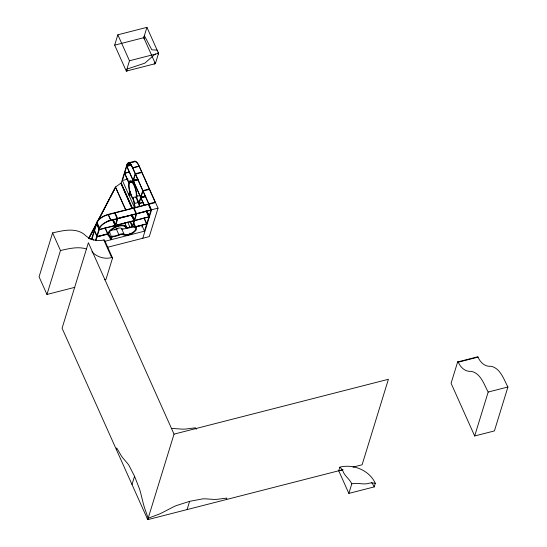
<?xml version="1.0" encoding="UTF-8"?>
<svg xmlns="http://www.w3.org/2000/svg" width="547" height="547" viewBox="0 0 547 547"><rect width="100%" height="100%" fill="white"/><g stroke="black" fill="none" stroke-linecap="round" stroke-linejoin="round"><path stroke-width="0.82" d="M104.354 279.77L105.995 279.353L112.552 258.02L104.668 240.393A1.381 0.615 -24.1 0 0 103.807 239.955C96.593 241.877 89.182 239.429 84.04 234.205C74.939 227.408 62.693 230.649 52.594 232.892L39.076 276.83L46.96 294.457L74.836 287.325M114.672 45.134L117.851 34.796L146.938 27.35L158.555 53.319L155.375 63.657L126.289 71.103L114.672 45.134L143.758 37.688L146.938 27.35M46.96 294.457L60.478 250.519L52.594 232.892M126.289 71.103L129.475 60.765L117.851 34.796M91.315 239.716L96.573 222.643A10.872 4.814 -24.1 0 1 108.285 214.39L147.916 204.25A1.108 0.923 17.1 0 0 148.524 203.081L132.689 167.697A10.872 3.521 75.6 0 0 126.952 164.503L121.202 183.204L132.518 208.455M97.079 222.513L96.73 223.634L99.335 229.446L99.677 228.325A10.318 4.567 -24.1 0 1 110.795 220.489L117.243 218.841L114.638 213.029L108.197 214.684A10.318 4.567 -24.1 0 0 97.079 222.513L99.677 228.325M95.417 240.646L99.171 228.455A10.872 4.814 -24.1 0 1 110.884 220.202L158.035 208.133L139.198 166.028A10.872 3.521 75.6 0 0 133.926 161.837M95.869 240.701L97.086 236.748L94.487 230.937L92.299 238.054L93.27 240.236M97.175 236.461L99.239 229.74L96.641 223.928L94.576 230.649L97.175 236.461L107.793 233.74L105.195 227.928M131.895 208.332L120.839 183.211L115.492 187.033L88.758 238.212M131.171 194.069L128.73 194.691L122.378 180.496L124.566 173.385L129.448 172.134M131.335 181.953L128.901 182.575L124.654 173.091L126.719 166.37L131.601 165.119M138.042 179.026L133.167 180.278L126.815 166.083L127.157 164.962L130.412 164.127M104.436 241.425L110.795 239.798L111.704 236.844L111.376 236.113M107.773 221.077L112.538 219.86L115.144 225.672L114.665 227.203L114.015 225.754M98.658 229.603L115.232 225.378L117.243 218.841M129.071 234.718L129.803 234.472L129.694 234.957L111.301 239.668L112.169 236.837M113.044 219.73L115.649 225.542L115.212 226.943L114.562 225.494M148.333 204.407L150.931 210.219L148.921 216.756L115.738 225.248L117.749 218.711L115.144 212.899L133.536 208.195L136.135 214.007L134.124 220.544L131.526 214.732M128.73 194.691L129.639 191.737L130.453 191.532M132.6 182.103L133.071 180.565L126.719 166.37M133.167 180.278L135.177 173.741L132.6 167.984A10.318 3.344 75.6 0 0 127.157 164.962M134.61 207.839L128.928 195.149L129.803 192.318M138.159 179.772L133.277 181.016L132.846 182.424L134.473 182.007M140.716 197.152L133.365 180.729L135.376 174.192L141.885 172.531L149.235 188.947L142.726 190.616L140.716 197.152L145.598 195.901M131.492 216.359L131.943 214.889L134.541 220.701L132.743 226.561L130.466 221.48M133.277 181.016L140.627 197.44L138.849 203.224L142.911 202.185M145.707 196.647L140.825 197.891L139.027 203.751L143.095 202.711M144.278 205.111L140.914 197.604L142.931 191.067L149.434 189.399L155.143 202.158L148.64 203.826M117.044 218.704L131.437 215.019L134.036 220.831L132.258 226.615L129.981 221.535M155.348 202.616L134.042 208.065L136.647 213.877L134.637 220.414L132.032 214.602M147.916 204.25L147.827 204.537A1.108 0.923 17.1 0 0 148.435 203.375L148.524 203.081M141.878 226.916L142.644 224.537M144.346 219.005L144.832 217.426M146.781 211.101L149.379 216.906L146.74 211.108L149.468 216.619L151.478 210.082L148.88 204.27M129.899 233.152L130.207 234.827L144.49 231.176L146.678 224.058L144.073 218.246M133.523 223.108L135.15 226.738L146.767 223.771L148.832 217.05L146.234 211.238L137.502 213.467M142.774 238.266L149.379 216.906M158.035 208.133L149.283 236.598L107.677 247.244M116.285 449.374L116.716 447.952L121.277 455.781A42.29 13.716 75.6 0 0 122.808 457.921L127.574 463.459A26.953 8.738 75.6 0 1 129.024 465.511L134.548 476.266L139.485 488.895A26.953 8.738 75.6 0 1 140.504 492.362L143.41 503.958A42.29 13.716 75.6 0 0 144.47 507.623L148.169 518.235L158.924 514.201A42.29 18.735 -24.1 0 0 162.404 512.607L172.934 507.124A26.953 11.945 -24.1 0 1 176.237 505.626L189.624 501.332L202.424 498.926A26.953 11.945 -24.1 0 1 205.296 498.837L213.966 499.411A42.29 18.735 -24.1 0 0 216.974 499.343L226.875 498.091L226.437 499.507M132.012 484.512L134.548 476.266M147.731 519.65L174.035 434.147L88.382 242.731L62.078 328.234L147.731 519.65L343.065 469.661M187.088 509.578L189.624 501.332M338.73 470.769L339.844 467.152A27.651 23.111 17.1 0 1 375.31 483.288L374.196 486.912L348.849 493.401L338.73 470.769A27.651 23.111 17.1 0 1 342.613 470.058M348.849 493.401L351.789 483.842C349.615 478.816 344.46 476.095 342.778 470.7A17.388 5.641 75.6 0 0 341.451 468.793L339.844 467.152M457.648 361.943L451.084 383.269L474.666 435.98L494.406 430.933L507.924 386.989C503.794 379.495 500.553 368.247 490.98 366.278C484.929 366.921 480.266 362.394 478.037 357.136A1.381 0.451 75.6 0 0 477.381 356.89L457.648 361.943A1.381 0.451 75.6 0 1 458.297 362.189L478.037 357.136M474.666 435.98L488.184 392.042C484.054 384.541 480.82 373.3 471.247 371.331C465.196 371.974 460.526 367.447 458.297 362.189M88.894 238.225L96.409 223.846M96.751 223.197L97.776 221.234M98.453 219.928L115.533 187.252M88.819 238.547L96.675 223.518M98.248 220.509L109.639 198.711M110.419 197.214L115.137 188.195M129.475 60.765L158.555 53.319M128.251 162.869L134.76 161.201M128.388 163.403L134.083 161.946M126.952 164.503L130.207 163.676M126.815 166.083L131.69 164.832M132.689 167.697L139.198 166.028M132.6 167.984L139.109 166.322L141.68 172.073L135.177 173.741M124.654 173.091L129.536 171.847M122.378 180.496L128.073 179.04M133.071 180.565L137.953 179.32M133.365 180.729L138.247 179.478M131.266 182.281L128.825 182.91L124.566 173.385M115.513 187.204L125.851 210.041M128.928 195.149L131.369 194.52M135.355 207.593A6.537 2.12 75.6 0 1 134.48 203.484A5.135 1.662 75.6 0 0 132.565 197.645A9.073 2.94 75.6 0 1 129.099 185.33A9.073 2.94 75.6 0 1 132.88 183.375A9.073 2.94 75.6 0 1 136.36 195.682L137.174 195.47M135.068 207.901A7.644 2.482 75.6 0 1 134.049 203.094A4.027 1.306 75.6 0 0 132.545 198.513A10.181 3.303 75.6 0 1 128.661 184.695A10.181 3.303 75.6 0 1 132.9 182.5A10.181 3.303 75.6 0 1 136.805 196.311L140.463 195.375M132.565 197.645L136.634 196.605M132.545 198.513L133.359 198.301M135.396 197.782L135.8 197.679M140.627 197.44L145.509 196.188M140.914 197.604L145.796 196.352M136.805 196.311A4.027 1.306 75.6 0 0 137.94 201.084L139.567 200.667M136.36 195.682A5.135 1.662 75.6 0 0 137.81 201.761L138.623 201.556M134.049 203.094L134.863 202.889M134.48 203.484L138.548 202.445M120.333 217.597L122.733 216.981M143.943 211.552L146.322 210.944L148.921 216.756M117.749 218.711L136.135 214.007M136.647 213.877L150.931 210.219M151.444 210.089L142.931 191.067M98.59 229.89L115.144 225.672M115.649 225.542L134.036 220.831M134.541 220.701L148.832 217.05M97.086 236.748L107.752 234.02L105.154 228.208M133.618 222.54L135.567 226.902L146.678 224.058M96.272 237.036L108.197 233.986M135.54 226.984L141.885 225.364L144.49 231.176M89.865 239.107L92.347 238.471M91.048 238.875L92.47 238.513M174.035 434.147L388.404 379.283L362.1 464.786L353 467.117M488.184 392.042L507.924 386.989M60.478 250.519C68.895 248.646 77.947 246.3 86.447 248.953M351.789 483.842C357.827 482.29 363.851 485.305 369.881 483.035A17.388 7.706 -24.1 0 1 372.528 482.939L375.31 483.288M112.552 258.02A1.381 0.615 -24.1 0 0 111.691 257.575C104.477 259.504 97.072 257.049 91.93 251.832M196.182 429.238L195.423 427.816L185.529 429.06A42.29 18.735 -24.1 0 1 182.513 429.135L173.85 428.561A26.953 11.945 -24.1 0 0 172.011 428.581M143.758 37.688L155.375 63.657M135.376 174.192L142.726 190.616M140.825 197.891L144.189 205.398M144.162 217.959L146.767 223.771M132.483 208.564L121.031 183.122L132.128 208.325M115.492 187.033L125.755 210.11M127.677 222.061L129.954 227.149A7.644 3.385 -24.1 0 1 136.613 228.065A7.644 3.385 -24.1 0 1 131.533 233.726A7.644 3.385 -24.1 0 1 123.15 234.731A4.027 1.785 -24.1 0 0 119.055 235.107A10.181 4.513 -24.1 0 1 107.923 235.155A10.181 4.513 -24.1 0 1 115.342 226.889A10.181 4.513 -24.1 0 1 126.501 226.814A4.027 1.785 -24.1 0 0 129.954 227.149M129.407 226.602L129.892 227.689A6.537 2.899 -24.1 0 1 135.588 228.475A6.537 2.899 -24.1 0 1 131.246 233.323A6.537 2.899 -24.1 0 1 124.073 234.178A5.135 2.277 -24.1 0 0 118.856 234.663A9.073 4.02 -24.1 0 1 108.935 234.704A9.073 4.02 -24.1 0 1 115.54 227.333A9.073 4.02 -24.1 0 1 125.489 227.265A5.135 2.277 -24.1 0 0 129.892 227.689M124.709 222.814L126.501 226.814M125.003 226.178L125.489 227.265M110.241 230.39A9.073 4.02 -24.1 0 0 116.258 228.851A5.135 2.277 -24.1 0 1 121.475 228.366L124.073 234.178M122.829 234.007L123.15 234.731M113.133 219.436L115.738 225.248M112.627 219.566L115.232 225.378M116.258 228.851L119.055 235.107M108.285 214.39L110.884 220.202M108.197 214.684L110.795 220.489M109.591 232.119L109.756 232.482M109.913 232.844L110.241 233.576M110.562 234.301L110.726 234.663M109.674 236.037L111.301 239.668M108.846 235.436L110.795 239.798M96.573 222.643L99.171 228.455M103.807 239.955L111.691 257.575M117.338 228.961A4.027 1.785 -24.1 0 1 117.954 228.783M115.185 229.822A10.181 4.513 -24.1 0 1 114.747 229.979M105.14 228.414A10.181 4.513 -24.1 0 1 105.229 227.771M128.101 227.764A6.537 2.899 -24.1 0 1 121.475 228.366M129.94 221.364A6.537 2.899 -24.1 0 1 130.289 221.35M122.979 229.501A7.644 3.385 -24.1 0 1 121.878 229.419M135.006 161.721A10.318 3.344 75.6 0 1 139.109 166.322M137.94 201.084A7.644 2.482 75.6 0 1 139.717 206.397M137.81 201.761A6.537 2.12 75.6 0 1 139.355 206.465M158.049 52.191A1.381 0.451 75.6 0 1 158.336 54.05A1.381 0.615 -24.1 0 0 157.29 53.647M157.392 50.714A1.381 0.451 75.6 0 0 156.866 50.092L152.004 49.839A1.381 0.451 75.6 0 1 151.56 49.374L144.832 36.567A1.381 0.451 75.6 0 0 144.176 36.321M144.264 38.823A1.381 0.451 75.6 0 1 143.977 36.964M154.869 62.529A1.381 0.451 75.6 0 0 155.601 62.932A1.381 0.615 -24.1 0 1 154.11 63.985M155.635 54.071A1.381 0.615 -24.1 0 0 154.48 54.666L145.215 62.823A1.381 0.615 -24.1 0 1 144.251 63.363L128.019 68.737A1.381 0.615 -24.1 0 0 126.713 69.736M127.56 70.782A1.381 0.615 -24.1 0 1 126.514 70.378M371.687 482.557A27.651 23.111 17.1 0 1 374.196 486.912"/></g></svg>
